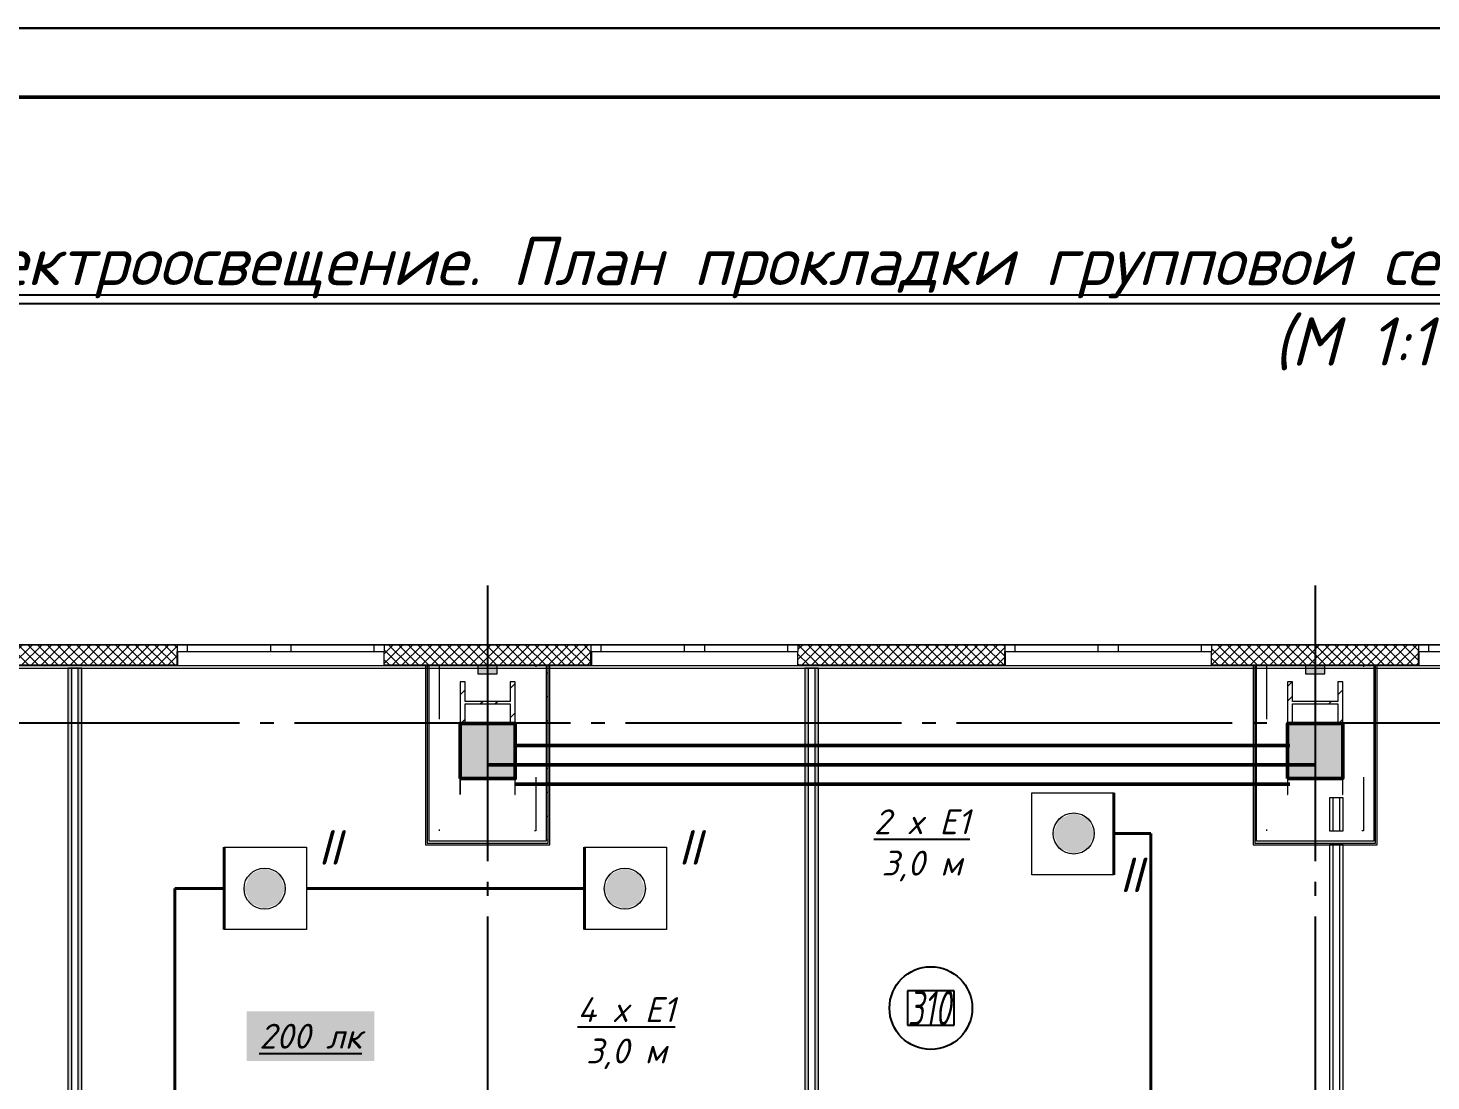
# Model space of a CAD drawing. Header units: millimetres. Extents: x 0 to 1286, y 0 to 420.
# Drawn here: x 244.9 to 346.6, y 343.7 to 420 of the extents above; entities that cross this region are included whole.
import ezdxf

# ---------------------------------------------------------------- set-up
doc = ezdxf.new("R2010")
doc.units = ezdxf.units.MM
for name, pattern in [('ГОСТ 2.303 5', [24, 20, -1.5, 1, -1.5]), ('СПКБ-0000-000-АР#003$0$Achse', [2300, 0, -800, 1500, 0]), ('СПКБ-0000-000-АР#003$0$Разомкнутая', [1058.333302, 634.99999, -423.333311]), ('СПКБ-0000-000-АР#003$0$Штрихпунктирная', [900, 500, -200, 0, -200])]:
    doc.linetypes.add(name, pattern=pattern)
for name, color, linetype in [('Viewport2ForCustomObjects_0', 7, 'Continuous'), ('Номер помещения', 7, 'Continuous'), ('Рамка', 7, 'Continuous'), ('СПКБ-0000-000-АР#003$0$Колонны новые', 7, 'Continuous'), ('СПКБ-0000-000-АР#003$0$Колонны существующие', 7, 'Continuous'), ('СПКБ-0000-000-АР#003$0$Окна ArchiCAD', 7, 'Continuous'), ('СПКБ-0000-000-АР#003$0$Перекрытие', 7, 'Continuous'), ('СПКБ-0000-000-АР#003$0$Стены', 7, 'Continuous'), ('СПКБ-0000-000-АР#003$0$Фахверк', 7, 'Continuous'), ('Строительные оси', 7, 'Continuous'), ('ЭО_РАБОЧЕЕ ОСВЕЩЕНИЕ', 7, 'Continuous'), ('ЭС', 7, 'Continuous')]:
    doc.layers.add(name, color=color, linetype=linetype)
for name, color, linetype, lineweight, true_color in [('СПКБ-0000-000-АР#003$0$Колонны новые_Ном._пера__108', 7, 'Continuous', 13, 0xfd8379), ('СПКБ-0000-000-АР#003$0$Колонны существующие_Ном._пера__102', 7, 'Continuous', 13, 0xcccccc), ('СПКБ-0000-000-АР#003$0$Линии_Ном._пера__4', 7, 'Continuous', 20, 0x029e21), ('СПКБ-0000-000-АР#003$0$Окна ArchiCAD_Ном._пера__68', 7, 'Continuous', 20, 0xfd4435), ('СПКБ-0000-000-АР#003$0$Стены_Ном._пера__161', 7, 'Continuous', 13, 0xe11606), ('СПКБ-0000-000-АР#003$0$Стены_Ном._пера__68', 7, 'Continuous', 20, 0xfd4435), ('СПКБ-0000-000-АР#003$0$Фахверк_Ном._пера__102', 7, 'Continuous', 13, 0xcccccc)]:
    doc.layers.add(name, color=color, linetype=linetype, lineweight=lineweight, true_color=true_color)
for name, color, linetype, lineweight in [('СПКБ-0000-000-АР#003$0$Колонны новые_Ном._пера__20', 1, 'Continuous', 20), ('СПКБ-0000-000-АР#003$0$Колонны существующие_Ном._пера__141', 7, 'Continuous', 50), ('СПКБ-0000-000-АР#003$0$Линии_Ном._пера__141', 7, 'Continuous', 50), ('СПКБ-0000-000-АР#003$0$Окна ArchiCAD_Ном._пера__6', 5, 'Continuous', 9), ('СПКБ-0000-000-АР#003$0$Перекрытие_Ном._пера__1', 7, 'Continuous', 13), ('СПКБ-0000-000-АР#003$0$Стены_Ном._пера__1', 7, 'Continuous', 13), ('СПКБ-0000-000-АР#003$0$Стены_Ном._пера__20', 1, 'Continuous', 20), ('СПКБ-0000-000-АР#003$0$Фахверк_Ном._пера__1', 7, 'Continuous', 13)]:
    doc.layers.add(name, color=color, linetype=linetype, lineweight=lineweight)
doc.styles.add('1.8', font='isocpeui.ttf', dxfattribs={"height": 1.8})
doc.styles.add('2.5', font='isocpeui.ttf')
doc.styles.add('3.5', font='isocpeui.ttf', dxfattribs={"height": 3.5})
doc.styles.add('CustomTextStyle15', font='isocpeui.ttf', dxfattribs={"width": 0.663175, "height": 2.5})
pattern_1 = [(45, (0, 0), (-35.35534, 35.35534), []), (135, (0, 0), (35.35534, 35.35534), [])]
pattern_2 = [(0, (0, 0), (0, 75), [0, -75])]
pattern_3 = [(0, (0, 0), (0, 173.2051), [0, -100]), (0, (50, 86.6), (0, 173.2051), [0, -100])]
pattern_4 = [(45, (0, 0), (-159.099, 159.099), []), (45, (-53.03, 53.03), (-159.099, 159.099), [])]

# ---------------------------------------------------------------- blocks, each defined once
blk = doc.blocks.new('*E601')
at = {"layer": 'Номер помещения', "color": 7, "linetype": 'Continuous', "true_color": 0xffffff}
for p, q in [((-25.75, 229.46), (-29.12, 229.46)), ((-29.12, 229.46), (-29.12, 226.96)), ((-25.75, 226.96), (-25.75, 229.46)), ((-29.12, 226.96), (-25.75, 226.96)), ((-29.12, 226.96), (-29.12, 226.96))]:
    blk.add_line(p, q, dxfattribs=at)
at = {"layer": 'Номер помещения', "color": 6, "linetype": 'Continuous'}
blk.add_circle((-27.43, 228.21), 3, dxfattribs=at)
at = {"layer": 'Строительные оси', "color": 3, "linetype": 'ГОСТ 2.303 5', "lineweight": 25}
for p, q in [((-59.57, 258.86), (-59.57, -45.14)), ((0.43, 258.86), (0.43, -45.14)), ((186.43, 248.86), (-283.76, 248.86))]:
    blk.add_line(p, q, dxfattribs=at)
at = {"layer": 'ЭО_РАБОЧЕЕ ОСВЕЩЕНИЕ', "color": 7, "lineweight": 0}
for p, q in [((-20.1, 237.88), (-20.1, 243.83)), ((-20.1, 243.83), (-14.15, 243.83)), ((-78.66, 239.87), (-72.71, 239.87)), ((-72.71, 239.87), (-72.71, 233.92)), ((-52.55, 239.87), (-46.6, 239.87)), ((-46.6, 239.87), (-46.6, 233.92)), ((-14.15, 237.88), (-20.1, 237.88)), ((-72.71, 233.92), (-78.66, 233.92)), ((-46.6, 233.92), (-52.55, 233.92))]:
    blk.add_line(p, q, dxfattribs=at)
at = {"layer": 'ЭО_РАБОЧЕЕ ОСВЕЩЕНИЕ', "color": 5, "lineweight": 40}
for p, q in [((-14.15, 243.83), (-14.15, 237.88)), ((-11.47, 240.87), (-14.15, 240.87)), ((-11.47, 192.9), (-11.47, 240.87)), ((-78.66, 233.92), (-78.66, 239.87)), ((-52.55, 233.92), (-52.55, 239.87)), ((-78.66, 236.87), (-82.24, 236.87)), ((-82.24, 236.87), (-82.24, 204.9)), ((-72.71, 236.87), (-52.55, 236.87))]:
    blk.add_line(p, q, dxfattribs=at)
at = {"layer": 'ЭО_РАБОЧЕЕ ОСВЕЩЕНИЕ', "color": 7, "lineweight": 0}
for centre in [(-17.07, 240.87), (-75.74, 236.87), (-49.62, 236.87)]:
    blk.add_circle(centre, 1.49, dxfattribs=at)
at = {"layer": 'ЭО_РАБОЧЕЕ ОСВЕЩЕНИЕ', "color": 5, "lineweight": 0}
for points in [[(-17.07, 242.36), (-18.12, 241.92), (-16.02, 241.92)], [(-18.12, 241.92), (-18.56, 240.87), (-15.58, 240.87)], [(-18.12, 241.92), (-16.02, 241.92), (-15.58, 240.87)], [(-18.56, 240.87), (-18.12, 239.82), (-16.02, 239.82)], [(-18.56, 240.87), (-15.58, 240.87), (-16.02, 239.82)], [(-18.12, 239.82), (-16.02, 239.82), (-17.07, 239.38)], [(-75.74, 238.36), (-76.79, 237.92), (-74.68, 237.92)], [(-49.62, 238.36), (-50.68, 237.92), (-48.57, 237.92)], [(-76.79, 237.92), (-77.22, 236.87), (-74.25, 236.87)], [(-76.79, 237.92), (-74.68, 237.92), (-74.25, 236.87)], [(-50.68, 237.92), (-51.11, 236.87), (-48.14, 236.87)], [(-50.68, 237.92), (-48.57, 237.92), (-48.14, 236.87)], [(-77.22, 236.87), (-76.79, 235.82), (-74.68, 235.82)], [(-77.22, 236.87), (-74.25, 236.87), (-74.68, 235.82)], [(-51.11, 236.87), (-50.68, 235.82), (-48.57, 235.82)], [(-51.11, 236.87), (-48.14, 236.87), (-48.57, 235.82)], [(-76.79, 235.82), (-74.68, 235.82), (-75.74, 235.39)], [(-50.68, 235.82), (-48.57, 235.82), (-49.62, 235.39)]]:
    blk.add_solid(points, dxfattribs=at)
at = {"layer": 'Номер помещения', "linetype": 'Continuous', "style": 'CustomTextStyle15', "width": 0.663175}
blk.add_text('310', height=2.5, dxfattribs=at).set_placement((-29.12, 226.96))
blk = doc.blocks.new('СПКБ-0000-000-АР#003$0$Перекрытие_1', base_point=(-24407, -2530))
at = {"layer": 'СПКБ-0000-000-АР#003$0$Перекрытие_Ном._пера__1', "color": 7, "linetype": 'Continuous', "lineweight": 13, "flags": 128}
blk.add_lwpolyline([(-24407, -2530), (-24407, 18887), (-23564, 18886), (-23564, 17145), (-22884, 17145), (-20993, 17145), (-20023, 17145), (-20023, 20247), (-17952, 20247), (-17957, 23688), (-17957, 25286), (17853, 25286), (17853, -2530), (5843, -2530), (243, -2530)], close=True, dxfattribs=at)
blk = doc.blocks.new('СПКБ-0000-000-АР#003$0$Двустворчатое Окно 19')
at = {"layer": 'СПКБ-0000-000-АР#003$0$Окна ArchiCAD_Ном._пера__6', "color": 5, "linetype": 'Continuous', "lineweight": 9}
for p, q in [((-750, 0), (-675, 0)), ((-747, 100), (747, 100)), ((-675, 0), (-675, -50)), ((-675, 0), (-75, 0)), ((-75, -50), (-75, 0)), ((-75, 0), (0, 0)), ((0, 0), (75, 0)), ((75, 0), (75, -50)), ((75, 0), (675, 0)), ((675, -50), (675, 0)), ((675, 0), (750, 0)), ((-750, -50), (750, -50)), ((-675, -50), (-750, -50)), ((-75, -50), (-675, -50)), ((0, -50), (-75, -50)), ((75, -50), (0, -50)), ((675, -50), (75, -50)), ((750, -50), (675, -50))]:
    blk.add_line(p, q, dxfattribs=at)
at = {"layer": 'СПКБ-0000-000-АР#003$0$Окна ArchiCAD_Ном._пера__68', "color": 20, "linetype": 'Continuous', "lineweight": 20, "true_color": 0xfd4435}
for p, q in [((-750, -47), (-750, 0)), ((750, -47), (750, 0)), ((-750, -50), (-750, -47)), ((750, -50), (750, -47))]:
    blk.add_line(p, q, dxfattribs=at)
blk = doc.blocks.new('СПКБ-0000-000-АР#003$0$Стена_1', base_point=(17893, 25306))
at = {"layer": 'СПКБ-0000-000-АР#003$0$Стены_Ном._пера__68', "linetype": 'Continuous', "lineweight": 20, "true_color": 0xfd4435}
for points in [[(-8207, 25456), (-9707, 25456), (-9707, 25453), (-8207, 25453)], [(-5207, 25456), (-6707, 25456), (-6707, 25453), (-5207, 25453)], [(-2207, 25456), (-3707, 25456), (-3707, 25453), (-2207, 25453)], [(793, 25456), (-707, 25456), (-707, 25453), (793, 25453)], [(-8207, 25306), (-8204, 25306), (-8204, 25406), (-8207, 25406), (-8207, 25309)], [(-6710, 25306), (-6707, 25306), (-6707, 25309), (-6707, 25406), (-6710, 25406)], [(-5207, 25306), (-5204, 25306), (-5204, 25406), (-5207, 25406), (-5207, 25309)], [(-3710, 25306), (-3707, 25306), (-3707, 25309), (-3707, 25406), (-3710, 25406)], [(-2207, 25306), (-2204, 25306), (-2204, 25406), (-2207, 25406), (-2207, 25309)], [(-710, 25306), (-707, 25306), (-707, 25309), (-707, 25406), (-710, 25406)], [(793, 25306), (796, 25306), (796, 25406), (793, 25406), (793, 25309)], [(-9707, 25309), (-9707, 25306), (-8207, 25306), (-8207, 25309)], [(-6707, 25309), (-6707, 25306), (-5207, 25306), (-5207, 25309)], [(-3707, 25309), (-3707, 25306), (-2207, 25306), (-2207, 25309)], [(-707, 25309), (-707, 25306), (793, 25306), (793, 25309)]]:
    blk.add_hatch(color=20, dxfattribs=at).paths.add_polyline_path(points)
h = blk.add_hatch(dxfattribs=at)
h.set_pattern_fill('СЕТКА_5X5_ДИАГОНАЛЬНАЯ', color=20, style=0, pattern_type=2)
h.set_pattern_definition(pattern_1)
h.paths.add_polyline_path([(-9707, 25309), (-8207, 25309), (-8207, 25406), (-8207, 25453), (-9707, 25453), (-9707, 25406)])
h = blk.add_hatch(dxfattribs=at)
h.set_pattern_fill('СЕТКА_5X5_ДИАГОНАЛЬНАЯ', color=20, style=0, pattern_type=2)
h.set_pattern_definition(pattern_1)
h.paths.add_polyline_path([(-6707, 25309), (-5207, 25309), (-5207, 25406), (-5207, 25453), (-6707, 25453), (-6707, 25406)])
h = blk.add_hatch(dxfattribs=at)
h.set_pattern_fill('СЕТКА_5X5_ДИАГОНАЛЬНАЯ', color=20, style=0, pattern_type=2)
h.set_pattern_definition(pattern_1)
h.paths.add_polyline_path([(-3707, 25309), (-2207, 25309), (-2207, 25406), (-2207, 25453), (-3707, 25453), (-3707, 25406)])
h = blk.add_hatch(dxfattribs=at)
h.set_pattern_fill('СЕТКА_5X5_ДИАГОНАЛЬНАЯ', color=20, style=0, pattern_type=2)
h.set_pattern_definition(pattern_1)
h.paths.add_polyline_path([(-707, 25309), (793, 25309), (793, 25406), (793, 25453), (-707, 25453), (-707, 25406)])
at = {"layer": 'СПКБ-0000-000-АР#003$0$Стены_Ном._пера__68', "color": 20, "linetype": 'Continuous', "lineweight": 20, "true_color": 0xfd4435}
for p, q in [((-8207, 25453), (-9707, 25453)), ((-8207, 25456), (-8207, 25453)), ((-8207, 25453), (-8207, 25406)), ((-6707, 25456), (-6707, 25453)), ((-5207, 25453), (-6707, 25453)), ((-6707, 25453), (-6707, 25406)), ((-5207, 25456), (-5207, 25453)), ((-5207, 25453), (-5207, 25406)), ((-3707, 25456), (-3707, 25453)), ((-2207, 25453), (-3707, 25453)), ((-3707, 25453), (-3707, 25406)), ((-2207, 25456), (-2207, 25453)), ((-2207, 25453), (-2207, 25406)), ((-707, 25456), (-707, 25453)), ((793, 25453), (-707, 25453)), ((-707, 25453), (-707, 25406)), ((793, 25456), (793, 25453)), ((793, 25453), (793, 25406)), ((-8207, 25406), (-8204, 25406)), ((-8207, 25309), (-8207, 25406)), ((-8204, 25406), (-8204, 25306)), ((-6710, 25406), (-6710, 25306)), ((-6707, 25406), (-6710, 25406)), ((-6707, 25309), (-6707, 25406)), ((-5207, 25406), (-5204, 25406)), ((-5207, 25309), (-5207, 25406)), ((-5204, 25406), (-5204, 25306)), ((-3710, 25406), (-3710, 25306)), ((-3707, 25406), (-3710, 25406)), ((-3707, 25309), (-3707, 25406)), ((-2207, 25406), (-2204, 25406)), ((-2207, 25309), (-2207, 25406)), ((-2204, 25406), (-2204, 25306)), ((-710, 25406), (-710, 25306)), ((-707, 25406), (-710, 25406)), ((-707, 25309), (-707, 25406)), ((793, 25406), (796, 25406)), ((793, 25309), (793, 25406)), ((796, 25406), (796, 25306)), ((-9707, 25309), (-8207, 25309)), ((-8207, 25306), (-8204, 25306)), ((-6707, 25306), (-6710, 25306)), ((-6707, 25309), (-5207, 25309)), ((-5207, 25306), (-5204, 25306)), ((-3707, 25306), (-3710, 25306)), ((-3707, 25309), (-2207, 25309)), ((-2207, 25306), (-2204, 25306)), ((-707, 25306), (-710, 25306)), ((-707, 25309), (793, 25309)), ((793, 25306), (796, 25306))]:
    blk.add_line(p, q, dxfattribs=at)
at = {"layer": 'СПКБ-0000-000-АР#003$0$Стены_Ном._пера__68', "color": 20, "linetype": 'Continuous', "lineweight": 20, "true_color": 0xfd4435, "flags": 128}
for points in [[(-8207, 25456), (-9707, 25456)], [(-5207, 25456), (-6707, 25456)], [(-2207, 25456), (-3707, 25456)], [(793, 25456), (-707, 25456)], [(-9707, 25306), (-8207, 25306)], [(-6707, 25306), (-5207, 25306)], [(-3707, 25306), (-2207, 25306)], [(-707, 25306), (793, 25306)]]:
    blk.add_lwpolyline(points, dxfattribs=at)
at = {"layer": 'СПКБ-0000-000-АР#003$0$Окна ArchiCAD', "color": 5, "linetype": 'Continuous', "lineweight": 9, "xscale": -1, "zscale": 1000, "rotation": 180}
for p in [(-7457, 25406), (-4457, 25406), (-1457, 25406), (1543, 25406)]:
    blk.add_blockref('СПКБ-0000-000-АР#003$0$Двустворчатое Окно 19', p, dxfattribs=at)
blk = doc.blocks.new('СПКБ-0000-000-АР#003$0$Стена_27', base_point=(-9000, 15463))
at = {"layer": 'СПКБ-0000-000-АР#003$0$Стены_Ном._пера__161', "linetype": 'Continuous', "lineweight": 13, "true_color": 0xe11606}
h = blk.add_hatch(dxfattribs=at)
h.set_pattern_fill('ГИПС', color=12, style=0, pattern_type=2)
h.set_pattern_definition(pattern_2)
h.paths.add_polyline_path([(-9000, 25286), (-9000, 15463), (-8975, 15463), (-8975, 25286)])
h = blk.add_hatch(dxfattribs=at)
h.set_pattern_fill('ГИПС', color=12, style=0, pattern_type=2)
h.set_pattern_definition(pattern_2)
h.paths.add_polyline_path([(-8900, 15463), (-8900, 25286), (-8925, 25286), (-8925, 15463)])
at = {"layer": 'СПКБ-0000-000-АР#003$0$Стены_Ном._пера__161', "color": 12, "linetype": 'Continuous', "lineweight": 13, "true_color": 0xe11606}
for p, q in [((-8975, 25286), (-8975, 15463)), ((-8925, 15463), (-8925, 25286))]:
    blk.add_line(p, q, dxfattribs=at)
at = {"layer": 'СПКБ-0000-000-АР#003$0$Стены_Ном._пера__161', "color": 12, "linetype": 'Continuous', "lineweight": 13, "true_color": 0xe11606, "flags": 128}
for points in [[(-8900, 25286), (-9000, 25286)], [(-9000, 25286), (-9000, 15463)], [(-8900, 15463), (-8900, 25286)]]:
    blk.add_lwpolyline(points, dxfattribs=at)
blk = doc.blocks.new('СПКБ-0000-000-АР#003$0$Стена_28', base_point=(-3657, 16302))
at = {"layer": 'СПКБ-0000-000-АР#003$0$Стены_Ном._пера__161', "linetype": 'Continuous', "lineweight": 13, "true_color": 0xe11606}
h = blk.add_hatch(dxfattribs=at)
h.set_pattern_fill('ГИПС', color=12, style=0, pattern_type=2)
h.set_pattern_definition(pattern_2)
h.paths.add_polyline_path([(-3657, 25286), (-3657, 16302), (-3632, 16302), (-3632, 25286)])
h = blk.add_hatch(dxfattribs=at)
h.set_pattern_fill('ГИПС', color=12, style=0, pattern_type=2)
h.set_pattern_definition(pattern_2)
h.paths.add_polyline_path([(-3557, 16302), (-3557, 25286), (-3582, 25286), (-3582, 16302)])
at = {"layer": 'СПКБ-0000-000-АР#003$0$Стены_Ном._пера__161', "color": 12, "linetype": 'Continuous', "lineweight": 13, "true_color": 0xe11606}
for p, q in [((-3632, 25286), (-3632, 16302)), ((-3582, 16302), (-3582, 25286))]:
    blk.add_line(p, q, dxfattribs=at)
at = {"layer": 'СПКБ-0000-000-АР#003$0$Стены_Ном._пера__161', "color": 12, "linetype": 'Continuous', "lineweight": 13, "true_color": 0xe11606, "flags": 128}
for points in [[(-3557, 25286), (-3657, 25286)], [(-3657, 25286), (-3657, 16302)], [(-3557, 16302), (-3557, 25286)]]:
    blk.add_lwpolyline(points, dxfattribs=at)
blk = doc.blocks.new('СПКБ-0000-000-АР#003$0$Стена_29', base_point=(246, 16302))
at = {"layer": 'СПКБ-0000-000-АР#003$0$Стены_Ном._пера__161', "linetype": 'Continuous', "lineweight": 13, "true_color": 0xe11606}
h = blk.add_hatch(dxfattribs=at)
h.set_pattern_fill('ГИПС', color=12, style=0, pattern_type=2)
h.set_pattern_definition(pattern_2)
h.paths.add_polyline_path([(146, 24345), (146, 24106), (171, 24106), (171, 24345)])
h = blk.add_hatch(dxfattribs=at)
h.set_pattern_fill('ГИПС', color=12, style=0, pattern_type=2)
h.set_pattern_definition(pattern_2)
h.paths.add_polyline_path([(246, 24106), (246, 24345), (221, 24345), (221, 24106)])
h = blk.add_hatch(dxfattribs=at)
h.set_pattern_fill('ГИПС', color=12, style=0, pattern_type=2)
h.set_pattern_definition(pattern_2)
h.paths.add_polyline_path([(146, 24006), (146, 17612), (171, 17612), (171, 24006)])
h = blk.add_hatch(dxfattribs=at)
h.set_pattern_fill('ГИПС', color=12, style=0, pattern_type=2)
h.set_pattern_definition(pattern_2)
h.paths.add_polyline_path([(246, 24006), (221, 24006), (221, 17612), (246, 17612)])
at = {"layer": 'СПКБ-0000-000-АР#003$0$Стены_Ном._пера__161', "color": 12, "linetype": 'Continuous', "lineweight": 13, "true_color": 0xe11606}
for p, q in [((171, 24345), (171, 24106)), ((221, 24106), (221, 24345)), ((146, 24106), (171, 24106)), ((171, 24106), (221, 24106)), ((221, 24106), (246, 24106)), ((171, 24006), (146, 24006)), ((171, 24006), (171, 17612)), ((221, 24006), (171, 24006)), ((246, 24006), (221, 24006)), ((221, 17612), (221, 24006))]:
    blk.add_line(p, q, dxfattribs=at)
at = {"layer": 'СПКБ-0000-000-АР#003$0$Стены_Ном._пера__161', "color": 12, "linetype": 'Continuous', "lineweight": 13, "true_color": 0xe11606, "flags": 128}
for points in [[(246, 24345), (146, 24345)], [(146, 24345), (146, 24106)], [(246, 24106), (246, 24345)], [(146, 24006), (146, 17612)], [(246, 17612), (246, 24006)]]:
    blk.add_lwpolyline(points, dxfattribs=at)
blk = doc.blocks.new('СПКБ-0000-000-АР#003$0$Стена_200', base_point=(393, 24106))
at = {"layer": 'СПКБ-0000-000-АР#003$0$Стены_Ном._пера__20', "linetype": 'Continuous', "lineweight": 20}
h = blk.add_hatch(dxfattribs=at)
h.set_pattern_fill('ШТУКАТУРКА', color=1, style=0, pattern_type=2)
h.set_pattern_definition(pattern_3)
h.paths.add_polyline_path([(468, 25306), (468, 24031), (481, 24018), (481, 25306)])
h = blk.add_hatch(dxfattribs=at)
h.set_pattern_fill('ШТУКАТУРКА', color=1, style=0, pattern_type=2)
h.set_pattern_definition(pattern_3)
h.paths.add_polyline_path([(493, 24006), (493, 25306), (481, 25306), (481, 24018)])
at = {"layer": 'СПКБ-0000-000-АР#003$0$Стены_Ном._пера__1', "color": 7, "linetype": 'Continuous', "lineweight": 13, "flags": 128}
blk.add_lwpolyline([(393, 25306), (468, 25306)], dxfattribs=at)
at = {"layer": 'СПКБ-0000-000-АР#003$0$Стены_Ном._пера__1', "color": 7, "linetype": 'СПКБ-0000-000-АР#003$0$Achse', "lineweight": 13, "flags": 128}
blk.add_lwpolyline([(393, 25306), (393, 24106)], dxfattribs=at)
at = {"layer": 'СПКБ-0000-000-АР#003$0$Стены_Ном._пера__20', "color": 1, "linetype": 'Continuous', "lineweight": 20, "flags": 128}
for points in [[(468, 25306), (481, 25306)], [(481, 25306), (493, 25306)], [(493, 24006), (493, 25306)]]:
    blk.add_lwpolyline(points, dxfattribs=at)
at = {"layer": 'СПКБ-0000-000-АР#003$0$Стены_Ном._пера__68', "color": 20, "linetype": 'Continuous', "lineweight": 20, "true_color": 0xfd4435}
for p, q in [((468, 25306), (468, 24031)), ((481, 24018), (481, 25306))]:
    blk.add_line(p, q, dxfattribs=at)
blk = doc.blocks.new('СПКБ-0000-000-АР#003$0$Стена_201', base_point=(-307, 24106))
at = {"layer": 'СПКБ-0000-000-АР#003$0$Стены_Ном._пера__20', "linetype": 'Continuous', "lineweight": 20}
h = blk.add_hatch(dxfattribs=at)
h.set_pattern_fill('ШТУКАТУРКА', color=1, style=0, pattern_type=2)
h.set_pattern_definition(pattern_3)
h.paths.add_polyline_path([(-407, 25306), (-407, 24006), (-395, 24018), (-395, 25306)])
h = blk.add_hatch(dxfattribs=at)
h.set_pattern_fill('ШТУКАТУРКА', color=1, style=0, pattern_type=2)
h.set_pattern_definition(pattern_3)
h.paths.add_polyline_path([(-382, 24031), (-382, 25306), (-395, 25306), (-395, 24018)])
at = {"layer": 'СПКБ-0000-000-АР#003$0$Стены_Ном._пера__1', "color": 7, "linetype": 'Continuous', "lineweight": 13, "flags": 128}
blk.add_lwpolyline([(-307, 25306), (-382, 25306)], dxfattribs=at)
at = {"layer": 'СПКБ-0000-000-АР#003$0$Стены_Ном._пера__1', "color": 7, "linetype": 'СПКБ-0000-000-АР#003$0$Achse', "lineweight": 13, "flags": 128}
blk.add_lwpolyline([(-307, 24106), (-307, 25306)], dxfattribs=at)
at = {"layer": 'СПКБ-0000-000-АР#003$0$Стены_Ном._пера__20', "color": 1, "linetype": 'Continuous', "lineweight": 20, "flags": 128}
for points in [[(-395, 25306), (-407, 25306)], [(-407, 25306), (-407, 24006)], [(-382, 25306), (-395, 25306)]]:
    blk.add_lwpolyline(points, dxfattribs=at)
at = {"layer": 'СПКБ-0000-000-АР#003$0$Стены_Ном._пера__68', "color": 20, "linetype": 'Continuous', "lineweight": 20, "true_color": 0xfd4435}
for p, q in [((-395, 25306), (-395, 24018)), ((-382, 24031), (-382, 25306))]:
    blk.add_line(p, q, dxfattribs=at)
blk = doc.blocks.new('СПКБ-0000-000-АР#003$0$Стена_202', base_point=(-307, 24106))
at = {"layer": 'СПКБ-0000-000-АР#003$0$Стены_Ном._пера__20', "linetype": 'Continuous', "lineweight": 20}
h = blk.add_hatch(dxfattribs=at)
h.set_pattern_fill('ШТУКАТУРКА', color=1, style=0, pattern_type=2)
h.set_pattern_definition(pattern_3)
h.paths.add_polyline_path([(-407, 24006), (493, 24006), (481, 24018), (-395, 24018)])
h = blk.add_hatch(dxfattribs=at)
h.set_pattern_fill('ШТУКАТУРКА', color=1, style=0, pattern_type=2)
h.set_pattern_definition(pattern_3)
h.paths.add_polyline_path([(468, 24031), (-382, 24031), (-395, 24018), (481, 24018)])
at = {"layer": 'СПКБ-0000-000-АР#003$0$Стены_Ном._пера__1', "color": 7, "linetype": 'СПКБ-0000-000-АР#003$0$Achse', "lineweight": 13, "flags": 128}
blk.add_lwpolyline([(393, 24106), (-307, 24106)], dxfattribs=at)
at = {"layer": 'СПКБ-0000-000-АР#003$0$Стены_Ном._пера__20', "color": 1, "linetype": 'Continuous', "lineweight": 20, "flags": 128}
blk.add_lwpolyline([(-407, 24006), (493, 24006)], dxfattribs=at)
at = {"layer": 'СПКБ-0000-000-АР#003$0$Стены_Ном._пера__68', "color": 20, "linetype": 'Continuous', "lineweight": 20, "true_color": 0xfd4435}
for p, q in [((-395, 24018), (481, 24018)), ((468, 24031), (-382, 24031))]:
    blk.add_line(p, q, dxfattribs=at)
blk = doc.blocks.new('СПКБ-0000-000-АР#003$0$Стена_203', base_point=(-5607, 24106))
at = {"layer": 'СПКБ-0000-000-АР#003$0$Стены_Ном._пера__20', "linetype": 'Continuous', "lineweight": 20}
h = blk.add_hatch(dxfattribs=at)
h.set_pattern_fill('ШТУКАТУРКА', color=1, style=0, pattern_type=2)
h.set_pattern_definition(pattern_3)
h.paths.add_polyline_path([(-5532, 25306), (-5532, 24031), (-5519, 24018), (-5519, 25306)])
h = blk.add_hatch(dxfattribs=at)
h.set_pattern_fill('ШТУКАТУРКА', color=1, style=0, pattern_type=2)
h.set_pattern_definition(pattern_3)
h.paths.add_polyline_path([(-5507, 24006), (-5507, 25306), (-5519, 25306), (-5519, 24018)])
at = {"layer": 'СПКБ-0000-000-АР#003$0$Стены_Ном._пера__1', "color": 7, "linetype": 'Continuous', "lineweight": 13, "flags": 128}
blk.add_lwpolyline([(-5607, 25306), (-5532, 25306)], dxfattribs=at)
at = {"layer": 'СПКБ-0000-000-АР#003$0$Стены_Ном._пера__1', "color": 7, "linetype": 'СПКБ-0000-000-АР#003$0$Achse', "lineweight": 13, "flags": 128}
blk.add_lwpolyline([(-5607, 25306), (-5607, 24106)], dxfattribs=at)
at = {"layer": 'СПКБ-0000-000-АР#003$0$Стены_Ном._пера__20', "color": 1, "linetype": 'Continuous', "lineweight": 20, "flags": 128}
for points in [[(-5532, 25306), (-5519, 25306)], [(-5519, 25306), (-5507, 25306)], [(-5507, 24006), (-5507, 25306)]]:
    blk.add_lwpolyline(points, dxfattribs=at)
at = {"layer": 'СПКБ-0000-000-АР#003$0$Стены_Ном._пера__68', "color": 20, "linetype": 'Continuous', "lineweight": 20, "true_color": 0xfd4435}
for p, q in [((-5532, 25306), (-5532, 24031)), ((-5519, 24018), (-5519, 25306))]:
    blk.add_line(p, q, dxfattribs=at)
blk = doc.blocks.new('СПКБ-0000-000-АР#003$0$Стена_204', base_point=(-6307, 24106))
at = {"layer": 'СПКБ-0000-000-АР#003$0$Стены_Ном._пера__20', "linetype": 'Continuous', "lineweight": 20}
h = blk.add_hatch(dxfattribs=at)
h.set_pattern_fill('ШТУКАТУРКА', color=1, style=0, pattern_type=2)
h.set_pattern_definition(pattern_3)
h.paths.add_polyline_path([(-6407, 25306), (-6407, 24006), (-6395, 24018), (-6395, 25306)])
h = blk.add_hatch(dxfattribs=at)
h.set_pattern_fill('ШТУКАТУРКА', color=1, style=0, pattern_type=2)
h.set_pattern_definition(pattern_3)
h.paths.add_polyline_path([(-6382, 24031), (-6382, 25306), (-6395, 25306), (-6395, 24018)])
at = {"layer": 'СПКБ-0000-000-АР#003$0$Стены_Ном._пера__1', "color": 7, "linetype": 'Continuous', "lineweight": 13, "flags": 128}
blk.add_lwpolyline([(-6307, 25306), (-6382, 25306)], dxfattribs=at)
at = {"layer": 'СПКБ-0000-000-АР#003$0$Стены_Ном._пера__1', "color": 7, "linetype": 'СПКБ-0000-000-АР#003$0$Achse', "lineweight": 13, "flags": 128}
blk.add_lwpolyline([(-6307, 24106), (-6307, 25306)], dxfattribs=at)
at = {"layer": 'СПКБ-0000-000-АР#003$0$Стены_Ном._пера__20', "color": 1, "linetype": 'Continuous', "lineweight": 20, "flags": 128}
for points in [[(-6395, 25306), (-6407, 25306)], [(-6407, 25306), (-6407, 24006)], [(-6382, 25306), (-6395, 25306)]]:
    blk.add_lwpolyline(points, dxfattribs=at)
at = {"layer": 'СПКБ-0000-000-АР#003$0$Стены_Ном._пера__68', "color": 20, "linetype": 'Continuous', "lineweight": 20, "true_color": 0xfd4435}
for p, q in [((-6395, 25306), (-6395, 24018)), ((-6382, 24031), (-6382, 25306))]:
    blk.add_line(p, q, dxfattribs=at)
blk = doc.blocks.new('СПКБ-0000-000-АР#003$0$Стена_205', base_point=(-6307, 24106))
at = {"layer": 'СПКБ-0000-000-АР#003$0$Стены_Ном._пера__20', "linetype": 'Continuous', "lineweight": 20}
h = blk.add_hatch(dxfattribs=at)
h.set_pattern_fill('ШТУКАТУРКА', color=1, style=0, pattern_type=2)
h.set_pattern_definition(pattern_3)
h.paths.add_polyline_path([(-6407, 24006), (-5507, 24006), (-5519, 24018), (-6395, 24018)])
h = blk.add_hatch(dxfattribs=at)
h.set_pattern_fill('ШТУКАТУРКА', color=1, style=0, pattern_type=2)
h.set_pattern_definition(pattern_3)
h.paths.add_polyline_path([(-5532, 24031), (-6382, 24031), (-6395, 24018), (-5519, 24018)])
at = {"layer": 'СПКБ-0000-000-АР#003$0$Стены_Ном._пера__1', "color": 7, "linetype": 'СПКБ-0000-000-АР#003$0$Achse', "lineweight": 13, "flags": 128}
blk.add_lwpolyline([(-5607, 24106), (-6307, 24106)], dxfattribs=at)
at = {"layer": 'СПКБ-0000-000-АР#003$0$Стены_Ном._пера__20', "color": 1, "linetype": 'Continuous', "lineweight": 20, "flags": 128}
blk.add_lwpolyline([(-6407, 24006), (-5507, 24006)], dxfattribs=at)
at = {"layer": 'СПКБ-0000-000-АР#003$0$Стены_Ном._пера__68', "color": 20, "linetype": 'Continuous', "lineweight": 20, "true_color": 0xfd4435}
for p, q in [((-6395, 24018), (-5519, 24018)), ((-5532, 24031), (-6382, 24031))]:
    blk.add_line(p, q, dxfattribs=at)
blk = doc.blocks.new('СПКБ-0000-000-АР#003$0$Колонна_16', base_point=(-5957, 24686))
at = {"layer": 'СПКБ-0000-000-АР#003$0$Колонны существующие_Ном._пера__102', "linetype": 'Continuous', "lineweight": 13, "true_color": 0xcccccc}
blk.add_hatch(color=254, dxfattribs=at).paths.add_polyline_path([(-6157, 24486), (-5757, 24486), (-5757, 24886), (-6157, 24886)])
at = {"layer": 'СПКБ-0000-000-АР#003$0$Колонны существующие_Ном._пера__141', "color": 7, "linetype": 'Continuous', "lineweight": 50, "flags": 128}
blk.add_lwpolyline([(-6157, 24486), (-5757, 24486), (-5757, 24886), (-6157, 24886)], close=True, dxfattribs=at)
blk = doc.blocks.new('СПКБ-0000-000-АР#003$0$Колонна_17', base_point=(43, 24686))
at = {"layer": 'СПКБ-0000-000-АР#003$0$Колонны существующие_Ном._пера__102', "linetype": 'Continuous', "lineweight": 13, "true_color": 0xcccccc}
blk.add_hatch(color=254, dxfattribs=at).paths.add_polyline_path([(-157, 24486), (243, 24486), (243, 24886), (-157, 24886)])
at = {"layer": 'СПКБ-0000-000-АР#003$0$Колонны существующие_Ном._пера__141', "color": 7, "linetype": 'Continuous', "lineweight": 50, "flags": 128}
blk.add_lwpolyline([(-157, 24486), (243, 24486), (243, 24886), (-157, 24886)], close=True, dxfattribs=at)
blk = doc.blocks.new('СПКБ-0000-000-АР#003$0$Колонна_47', base_point=(-5757, 24428))
at = {"layer": 'СПКБ-0000-000-АР#003$0$Колонны новые_Ном._пера__108', "linetype": 'Continuous', "lineweight": 13, "true_color": 0xfd8379}
h = blk.add_hatch(dxfattribs=at)
h.set_pattern_fill('СТАЛЬ', color=11, style=0, pattern_type=2)
h.set_pattern_definition(pattern_4)
h.paths.add_polyline_path([(-6157, 24369), (-6155, 24369), (-6155, 24482), (-5759, 24482), (-5759, 24369), (-5757, 24369), (-5757, 24482), (-5757, 24484), (-5759, 24484), (-6155, 24484), (-6157, 24484), (-6157, 24482)])
at = {"layer": 'СПКБ-0000-000-АР#003$0$Колонны новые_Ном._пера__20', "color": 1, "linetype": 'Continuous', "lineweight": 20}
for p, q in [((-6155, 24484), (-6157, 24484)), ((-6157, 24484), (-6157, 24482)), ((-6157, 24482), (-6157, 24369)), ((-5759, 24484), (-6155, 24484)), ((-6155, 24369), (-6155, 24482)), ((-6155, 24482), (-5759, 24482)), ((-5757, 24484), (-5759, 24484)), ((-5759, 24482), (-5759, 24369)), ((-5757, 24482), (-5757, 24484)), ((-5757, 24369), (-5757, 24482)), ((-6157, 24369), (-6155, 24369)), ((-5759, 24369), (-5757, 24369))]:
    blk.add_line(p, q, dxfattribs=at)
blk = doc.blocks.new('СПКБ-0000-000-АР#003$0$Колонна_93', base_point=(-5957, 25036))
at = {"layer": 'СПКБ-0000-000-АР#003$0$Колонны новые_Ном._пера__108', "linetype": 'Continuous', "lineweight": 13, "true_color": 0xfd8379}
h = blk.add_hatch(dxfattribs=at)
h.set_pattern_fill('СТАЛЬ', color=11, style=0, pattern_type=2)
h.set_pattern_definition(pattern_4)
h.paths.add_polyline_path([(-5757, 25186), (-5793, 25186), (-5793, 25045), (-6120, 25045), (-6120, 25186), (-6157, 25186), (-6157, 24886), (-6120, 24886), (-6120, 25027), (-5793, 25027), (-5793, 24886), (-5757, 24886)])
at = {"layer": 'СПКБ-0000-000-АР#003$0$Колонны новые_Ном._пера__20', "color": 1, "linetype": 'Continuous', "lineweight": 20}
for p, q in [((-6120, 25186), (-6157, 25186)), ((-6157, 25186), (-6157, 24886)), ((-6120, 25045), (-6120, 25186)), ((-5757, 25186), (-5793, 25186)), ((-5793, 25186), (-5793, 25045)), ((-5757, 24886), (-5757, 25186)), ((-5793, 25045), (-6120, 25045)), ((-6120, 24886), (-6120, 25027)), ((-6120, 25027), (-5793, 25027)), ((-5793, 25027), (-5793, 24886)), ((-6157, 24886), (-6120, 24886)), ((-5793, 24886), (-5757, 24886))]:
    blk.add_line(p, q, dxfattribs=at)
blk = doc.blocks.new('СПКБ-0000-000-АР#003$0$Колонна_94', base_point=(43, 25036))
at = {"layer": 'СПКБ-0000-000-АР#003$0$Колонны новые_Ном._пера__108', "linetype": 'Continuous', "lineweight": 13, "true_color": 0xfd8379}
h = blk.add_hatch(dxfattribs=at)
h.set_pattern_fill('СТАЛЬ', color=11, style=0, pattern_type=2)
h.set_pattern_definition(pattern_4)
h.paths.add_polyline_path([(243, 25186), (207, 25186), (207, 25045), (-120, 25045), (-120, 25186), (-157, 25186), (-157, 24886), (-120, 24886), (-120, 25027), (207, 25027), (207, 24886), (243, 24886)])
at = {"layer": 'СПКБ-0000-000-АР#003$0$Колонны новые_Ном._пера__20', "color": 1, "linetype": 'Continuous', "lineweight": 20}
for p, q in [((-120, 25186), (-157, 25186)), ((-157, 25186), (-157, 24886)), ((-120, 25045), (-120, 25186)), ((243, 25186), (207, 25186)), ((207, 25186), (207, 25045)), ((243, 24886), (243, 25186)), ((207, 25045), (-120, 25045)), ((-120, 24886), (-120, 25027)), ((-120, 25027), (207, 25027)), ((207, 25027), (207, 24886)), ((-157, 24886), (-120, 24886)), ((207, 24886), (243, 24886))]:
    blk.add_line(p, q, dxfattribs=at)
blk = doc.blocks.new('СПКБ-0000-000-АР#003$0$Колонна_95', base_point=(-157, 24428))
at = {"layer": 'СПКБ-0000-000-АР#003$0$Колонны новые_Ном._пера__108', "linetype": 'Continuous', "lineweight": 13, "true_color": 0xfd8379}
h = blk.add_hatch(dxfattribs=at)
h.set_pattern_fill('СТАЛЬ', color=11, style=0, pattern_type=2)
h.set_pattern_definition(pattern_4)
h.paths.add_polyline_path([(243, 24369), (243, 24482), (243, 24484), (241, 24484), (-155, 24484), (-157, 24484), (-157, 24482), (-157, 24369), (-155, 24369), (-155, 24482), (241, 24482), (241, 24369)])
at = {"layer": 'СПКБ-0000-000-АР#003$0$Колонны новые_Ном._пера__20', "color": 1, "linetype": 'Continuous', "lineweight": 20}
for p, q in [((-155, 24484), (-157, 24484)), ((-157, 24484), (-157, 24482)), ((-157, 24482), (-157, 24369)), ((241, 24484), (-155, 24484)), ((-155, 24369), (-155, 24482)), ((-155, 24482), (241, 24482)), ((243, 24484), (241, 24484)), ((241, 24482), (241, 24369)), ((243, 24482), (243, 24484)), ((243, 24369), (243, 24482)), ((-157, 24369), (-155, 24369)), ((241, 24369), (243, 24369))]:
    blk.add_line(p, q, dxfattribs=at)
blk = doc.blocks.new('СПКБ-0000-000-АР#003$0$Колонна_147', base_point=(43, 25276))
at = {"layer": 'СПКБ-0000-000-АР#003$0$Фахверк_Ном._пера__102', "linetype": 'Continuous', "lineweight": 13, "true_color": 0xcccccc}
blk.add_hatch(color=254, dxfattribs=at).paths.add_polyline_path([(113, 25306), (-27, 25306), (-27, 25246), (113, 25246)])
at = {"layer": 'СПКБ-0000-000-АР#003$0$Фахверк_Ном._пера__1', "color": 7, "linetype": 'Continuous', "lineweight": 13, "flags": 128}
blk.add_lwpolyline([(113, 25306), (-27, 25306), (-27, 25246), (113, 25246)], close=True, dxfattribs=at)
blk = doc.blocks.new('СПКБ-0000-000-АР#003$0$Колонна_148', base_point=(-5957, 25276))
at = {"layer": 'СПКБ-0000-000-АР#003$0$Фахверк_Ном._пера__102', "linetype": 'Continuous', "lineweight": 13, "true_color": 0xcccccc}
blk.add_hatch(color=254, dxfattribs=at).paths.add_polyline_path([(-5887, 25306), (-6027, 25306), (-6027, 25246), (-5887, 25246)])
at = {"layer": 'СПКБ-0000-000-АР#003$0$Фахверк_Ном._пера__1', "color": 7, "linetype": 'Continuous', "lineweight": 13, "flags": 128}
blk.add_lwpolyline([(-5887, 25306), (-6027, 25306), (-6027, 25246), (-5887, 25246)], close=True, dxfattribs=at)
blk = doc.blocks.new('*E600')
at = {"layer": 'СПКБ-0000-000-АР#003$0$Линии_Ном._пера__141', "color": 7, "linetype": 'СПКБ-0000-000-АР#003$0$Разомкнутая', "lineweight": 50}
for p, q in [((187.999, 274.104), (244.168, 274.104)), ((187.999, 271.297), (244.168, 271.297))]:
    blk.add_line(p, q, dxfattribs=at)
at = {"layer": 'СПКБ-0000-000-АР#003$0$Линии_Ном._пера__4', "color": 104, "linetype": 'СПКБ-0000-000-АР#003$0$Штрихпунктирная', "lineweight": 50, "true_color": 0x029e21}
blk.add_line((185.999, 272.701), (245.999, 272.701), dxfattribs=at)
at = {"layer": 'СПКБ-0000-000-АР#003$0$Колонны новые', "color": 1, "lineweight": 20, "xscale": 0.01, "yscale": 0.01, "zscale": 0.01}
for name, p in [('СПКБ-0000-000-АР#003$0$Колонна_93', (185.999, 277.201)), ('СПКБ-0000-000-АР#003$0$Колонна_94', (245.999, 277.201)), ('СПКБ-0000-000-АР#003$0$Колонна_47', (187.999, 271.126)), ('СПКБ-0000-000-АР#003$0$Колонна_95', (243.999, 271.126))]:
    blk.add_blockref(name, p, dxfattribs=at)
at = {"layer": 'СПКБ-0000-000-АР#003$0$Колонны существующие', "color": 7, "lineweight": 50, "xscale": 0.01, "yscale": 0.01, "zscale": 0.01}
for name, p in [('СПКБ-0000-000-АР#003$0$Колонна_16', (185.999, 273.701)), ('СПКБ-0000-000-АР#003$0$Колонна_17', (245.999, 273.701))]:
    blk.add_blockref(name, p, dxfattribs=at)
at = {"layer": 'СПКБ-0000-000-АР#003$0$Перекрытие', "color": 7, "linetype": 'Continuous', "lineweight": 13, "xscale": 0.01, "yscale": 0.01, "zscale": 0.01}
blk.add_blockref('СПКБ-0000-000-АР#003$0$Перекрытие_1', (1.5, 1.54), dxfattribs=at)
at = {"layer": 'СПКБ-0000-000-АР#003$0$Стены', "color": 20, "lineweight": 20, "true_color": 0xfd4435, "xscale": 0.01, "yscale": 0.01, "zscale": 0.01}
blk.add_blockref('СПКБ-0000-000-АР#003$0$Стена_1', (424.494, 279.905), dxfattribs=at)
at = {"layer": 'СПКБ-0000-000-АР#003$0$Стены', "color": 12, "lineweight": 50, "true_color": 0xdf0000, "xscale": 0.01, "yscale": 0.01, "zscale": 0.01}
for name, p in [('СПКБ-0000-000-АР#003$0$Стена_204', (182.499, 267.903)), ('СПКБ-0000-000-АР#003$0$Стена_203', (189.499, 267.903)), ('СПКБ-0000-000-АР#003$0$Стена_201', (242.499, 267.903)), ('СПКБ-0000-000-АР#003$0$Стена_200', (249.499, 267.903)), ('СПКБ-0000-000-АР#003$0$Стена_205', (182.499, 267.903)), ('СПКБ-0000-000-АР#003$0$Стена_202', (242.499, 267.903))]:
    blk.add_blockref(name, p, dxfattribs=at)
at = {"layer": 'СПКБ-0000-000-АР#003$0$Стены', "color": 12, "lineweight": 13, "true_color": 0xe11606, "xscale": 0.01, "yscale": 0.01, "zscale": 0.01}
for name, p in [('СПКБ-0000-000-АР#003$0$Стена_27', (155.566, 181.474)), ('СПКБ-0000-000-АР#003$0$Стена_28', (208.999, 189.868)), ('СПКБ-0000-000-АР#003$0$Стена_29', (248.032, 189.868))]:
    blk.add_blockref(name, p, dxfattribs=at)
at = {"layer": 'СПКБ-0000-000-АР#003$0$Фахверк', "color": 7, "lineweight": 13, "xscale": 0.01, "yscale": 0.01, "zscale": 0.01}
for name, p in [('СПКБ-0000-000-АР#003$0$Колонна_148', (185.999, 279.601)), ('СПКБ-0000-000-АР#003$0$Колонна_147', (245.999, 279.601))]:
    blk.add_blockref(name, p, dxfattribs=at)

msp = doc.modelspace()

# ---------------------------------------------------------------- linework, layer by layer
at = {"layer": 'Defpoints', "linetype": 'Continuous'}
msp.add_lwpolyline([(35, 56.586), (637.188, 56.586), (637.188, 400), (35, 400)], close=True, dxfattribs=at)
at = {"layer": 'Рамка', "lineweight": 30}
msp.add_lwpolyline([(891, 0), (0, 0), (0, 420), (891, 420)], close=True, dxfattribs=at)
at = {"layer": 'Рамка', "lineweight": 50}
msp.add_lwpolyline([(886, 5), (886, 415), (20, 415), (20, 5)], close=True, dxfattribs=at)

# ---------------------------------------------------------------- block references
msp.add_blockref('*E600', (92.189, 93.885))
at = {"layer": 'Viewport2ForCustomObjects_0'}
msp.add_blockref('*E601', (337.756, 120.729), dxfattribs=at)

# ---------------------------------------------------------------- texts
at = {"layer": 'ЭО_РАБОЧЕЕ ОСВЕЩЕНИЕ', "attachment_point": 5}
for s, insert, char_height, style in [('{\\L2 x Е1\\P}3,0 м', (309.675, 360.739), 1.8, '1.8'), ('II', (266.726, 360.594), 2.5, '2.5'), ('II', (292.837, 360.594), 2.5, '2.5'), ('II', (324.844, 358.606), 2.5, '2.5'), ('{\\L4 x Е1\\P}3,0 м', (288.245, 347.121), 1.8, '1.8')]:
    msp.add_mtext(s, dxfattribs=dict(at, insert=insert, char_height=char_height, style=style))
at = {"layer": 'ЭО_РАБОЧЕЕ ОСВЕЩЕНИЕ', "insert": (265.351, 346.902), "char_height": 1.8, "attachment_point": 5, "style": '1.8', "bg_fill": 1, "box_fill_scale": 1.5, "bg_fill_color": 7, "bg_fill_true_color": 16777215, "bg_fill_transparency": 0}
msp.add_mtext('{\\L200 лк}', dxfattribs=at)
at = {"layer": 'ЭС', "insert": (344, 400.017), "char_height": 3.5, "attachment_point": 5, "style": '3.5'}
msp.add_mtext('{\\fISOCPEUR|b1|i1|c204|p34;\\LЭлектроосвещение. План прокладки групповой сети на 3-м этаже корпуса №142 на отм. +7.800\\P\\l(М 1:100)}', dxfattribs=at)

doc.saveas('drawing.dxf')
